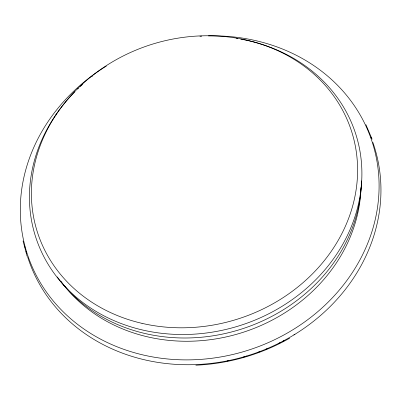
<?xml version="1.0" encoding="UTF-8"?>
<svg xmlns="http://www.w3.org/2000/svg" width="401" height="401" viewBox="0 0 401 401"><rect width="100%" height="100%" fill="white"/><g stroke="black" fill="none" stroke-linecap="round" stroke-linejoin="round"><path stroke-width="0.6" d="M289.697 338.168C261.101 354.449 228.72 363.807 195.838 365.196M365.923 124.686L372.103 139.187M23.047 240.971L27.103 256.249M372.86 142.42A181.874 160.831 -17.9 0 1 251.813 354.389A181.874 160.831 -17.9 0 1 27.579 256.7M26.531 253.216A181.874 160.831 -17.9 0 1 26.04 251.462M24.982 247.362A181.874 160.831 -17.9 0 1 24.571 245.602M55.684 115.338A181.874 160.831 -17.9 0 1 56.416 114.385M370.955 137.312A181.874 160.831 -17.9 0 1 371.396 138.44M208.4 35.889A181.312 159.879 -17.9 0 1 366.72 245.733A181.312 159.879 -17.9 0 1 84.31 329.266A181.312 159.879 -17.9 0 1 106.365 66.07M199.919 36.265A181.312 159.879 -17.9 0 1 201.733 36.155M294.93 334.254A177.954 157.753 -17.9 0 1 293.898 334.9M284.374 340.419A177.954 157.753 -17.9 0 1 282.755 341.286M280.038 342.705A177.954 157.753 -17.9 0 1 278.394 343.532M267.231 348.69A177.954 157.753 -17.9 0 1 265.527 349.406M260.374 351.456A177.954 157.753 -17.9 0 1 257.487 352.534M246.956 356.048A177.954 157.753 -17.9 0 1 243.407 357.085M228.44 360.705A177.954 157.753 -17.9 0 1 227.237 360.945M361.441 180.851A166.034 145.728 -17.9 0 1 240.841 329.286A166.034 145.728 -17.9 0 1 57.258 276.901M360.98 187.618A164.079 144.515 -17.9 0 1 241.312 332.88A164.079 144.515 -17.9 0 1 60.872 281.186M240.76 39.108A168.119 147.012 -17.9 0 1 346.364 237.537A168.119 147.012 -17.9 0 1 102.22 314.925A168.119 147.012 -17.9 0 1 74.942 91.669M77.568 89.057A168.119 147.012 -17.9 0 1 78.461 88.195M80.255 86.496A168.119 147.012 -17.9 0 1 82.541 84.405M91.508 76.837A168.119 147.012 -17.9 0 1 92.486 76.075M236.455 38.381A168.119 147.012 -17.9 0 1 237.688 38.581M142.039 323.361A164.976 143.909 -17.9 0 0 354.474 141.969A164.976 143.909 -17.9 0 0 86.987 80.015A164.976 143.909 -17.9 0 0 142.039 323.361"/></g></svg>
